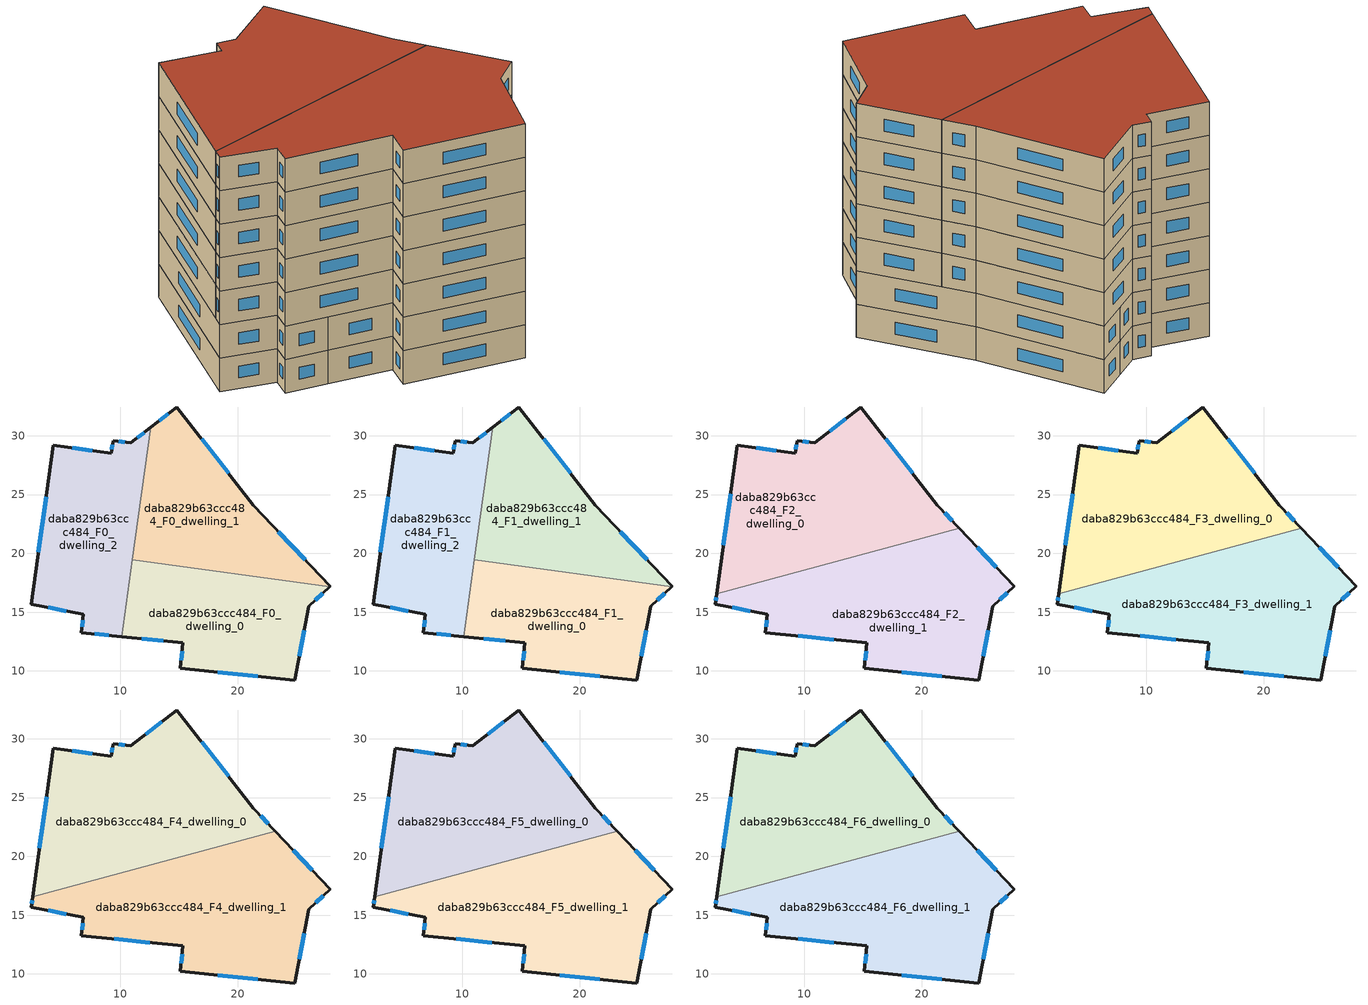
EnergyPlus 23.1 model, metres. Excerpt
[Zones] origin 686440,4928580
daba829b63ccc484_F0_dwelling_0
 floor ground (EU_floor_Construction): 27.81,17.16 26.03,15.48 24.87,9.23 15.12,10.23 15.34,12.38 10.15,12.91 11.06,19.47 z0
 wall outside (EU_wall_Construction): 10.15,12.91 15.34,12.38 15.12,10.23 24.87,9.23 26.03,15.48 27.81,17.16 z0:3
 wall to daba829b63ccc484_F0_dwelling_1 (EU_wall_Construction): 27.81,17.16 11.06,19.47 z0:3
 wall to daba829b63ccc484_F0_dwelling_2 (EU_wall_Construction): 11.06,19.47 10.15,12.91 z0:3
 window (EU_Window_Construction): 18.29,9.9 21.7,9.56 / 15.27,11.68 15.2,10.93 / 11.84,12.74 13.66,12.55 / 26.61,16.03 27.23,16.61 / 25.25,11.26 25.66,13.45 z0.98:2.02
daba829b63ccc484_F0_dwelling_1
 floor ground (EU_floor_Construction): 21.34,24.09 27.86,17.21 27.81,17.16 11.06,19.47 12.6,30.7 14.84,32.44 z0
 wall outside (EU_wall_Construction): 27.81,17.16 27.86,17.21 21.34,24.09 14.84,32.44 12.6,30.7 z0:3
 wall to daba829b63ccc484_F0_dwelling_2 (EU_wall_Construction): 12.6,30.7 11.06,19.47 z0:3
 window (EU_Window_Construction): 14.11,31.87 13.33,31.26 / 19.23,26.8 16.96,29.72 / 25.74,19.45 23.46,21.85 z0.98:2.02
daba829b63ccc484_F0_dwelling_2
 floor ground (EU_floor_Construction): 12.6,30.7 10.15,12.91 6.72,13.26 6.88,14.81 2.46,15.68 4.31,29.18 9.25,28.5 9.4,29.58 10.9,29.38 z0
 wall outside (EU_wall_Construction): 12.6,30.7 10.9,29.38 9.4,29.58 9.25,28.5 4.31,29.18 2.46,15.68 6.88,14.81 6.72,13.26 10.15,12.91 z0:3
 window (EU_Window_Construction): 12.05,30.27 11.46,29.81 / 7.84,13.15 9.04,13.02 / 6.83,14.31 6.78,13.76 / 3.9,15.4 5.45,15.09 / 3.71,24.79 3.07,20.07 / 7.65,28.72 5.92,28.96 / 9.36,29.23 9.3,28.85 / 10.42,29.44 9.89,29.51 z0.98:2.02
daba829b63ccc484_F1_dwelling_0
 floor to daba829b63ccc484_F0_dwelling_0 (EU_floor_Construction): 27.81,17.16 26.03,15.48 24.87,9.23 15.12,10.23 15.34,12.38 10.15,12.91 11.06,19.47 z3
 wall outside (EU_wall_Construction): 10.15,12.91 15.34,12.38 15.12,10.23 24.87,9.23 26.03,15.48 27.81,17.16 z3:6
 wall to daba829b63ccc484_F1_dwelling_1 (EU_wall_Construction): 27.81,17.16 11.06,19.47 z3:6
 wall to daba829b63ccc484_F1_dwelling_2 (EU_wall_Construction): 11.06,19.47 10.15,12.91 z3:6
 window (EU_Window_Construction): 18.29,9.9 21.7,9.56 / 15.27,11.68 15.2,10.93 / 11.84,12.74 13.66,12.55 / 26.61,16.03 27.23,16.61 / 25.25,11.26 25.66,13.45 z3.98:5.02
daba829b63ccc484_F1_dwelling_1
 floor to daba829b63ccc484_F0_dwelling_1 (EU_floor_Construction): 21.34,24.09 27.86,17.21 27.81,17.16 11.06,19.47 12.6,30.7 14.84,32.44 z3
 wall outside (EU_wall_Construction): 27.81,17.16 27.86,17.21 21.34,24.09 14.84,32.44 12.6,30.7 z3:6
 wall to daba829b63ccc484_F1_dwelling_2 (EU_wall_Construction): 12.6,30.7 11.06,19.47 z3:6
 window (EU_Window_Construction): 14.11,31.87 13.33,31.26 / 19.23,26.8 16.96,29.72 / 25.74,19.45 23.46,21.85 z3.98:5.02
daba829b63ccc484_F1_dwelling_2
 floor to daba829b63ccc484_F0_dwelling_2 (EU_floor_Construction): 12.6,30.7 10.15,12.91 6.72,13.26 6.88,14.81 2.46,15.68 4.31,29.18 9.25,28.5 9.4,29.58 10.9,29.38 z3
 wall outside (EU_wall_Construction): 12.6,30.7 10.9,29.38 9.4,29.58 9.25,28.5 4.31,29.18 2.46,15.68 6.88,14.81 6.72,13.26 10.15,12.91 z3:6
 window (EU_Window_Construction): 12.05,30.27 11.46,29.81 / 7.84,13.15 9.04,13.02 / 6.83,14.31 6.78,13.76 / 3.9,15.4 5.45,15.09 / 3.71,24.79 3.07,20.07 / 7.65,28.72 5.92,28.96 / 9.36,29.23 9.3,28.85 / 10.42,29.44 9.89,29.51 z3.98:5.02
daba829b63ccc484_F2_dwelling_0
 floor to daba829b63ccc484_F1_dwelling_2 (EU_floor_Construction): 12.6,30.7 10.97,18.83 2.59,16.57 4.31,29.18 9.25,28.5 9.4,29.58 10.9,29.38 z6
 floor to daba829b63ccc484_F1_dwelling_1 (EU_floor_Construction): 14.84,32.44 21.34,24.09 23.21,22.12 12.58,19.26 11.06,19.47 12.6,30.7 z6
 floor to daba829b63ccc484_F1_dwelling_0 (EU_floor_Construction): 12.58,19.26 10.97,18.83 11.06,19.47 z6
 wall outside (EU_wall_Construction): 23.21,22.12 21.34,24.09 14.84,32.44 10.9,29.38 9.4,29.58 9.25,28.5 4.31,29.18 2.59,16.57 z6:9
 wall to daba829b63ccc484_F2_dwelling_1 (EU_wall_Construction): 2.59,16.57 23.21,22.12 z6:9
 window (EU_Window_Construction): 19.23,26.8 16.96,29.72 / 22.6,22.76 21.95,23.45 / 3.75,25.08 3.15,20.67 / 7.65,28.72 5.92,28.96 / 9.36,29.23 9.3,28.85 / 10.42,29.44 9.89,29.51 / 13.56,31.44 12.19,30.37 z6.98:8.02
daba829b63ccc484_F2_dwelling_1
 floor to daba829b63ccc484_F1_dwelling_0 (EU_floor_Construction): 27.81,17.16 26.03,15.48 24.87,9.23 15.12,10.23 15.34,12.38 10.15,12.91 10.97,18.83 12.58,19.26 z6
 floor to daba829b63ccc484_F1_dwelling_2 (EU_floor_Construction): 10.97,18.83 10.15,12.91 6.72,13.26 6.88,14.81 2.46,15.68 2.59,16.57 z6
 floor to daba829b63ccc484_F1_dwelling_1 (EU_floor_Construction): 23.21,22.12 27.86,17.21 27.81,17.16 12.58,19.26 z6
 wall outside (EU_wall_Construction): 2.59,16.57 2.46,15.68 6.88,14.81 6.72,13.26 15.34,12.38 15.12,10.23 24.87,9.23 26.03,15.48 27.86,17.21 23.21,22.12 z6:9
 window (EU_Window_Construction): 15.27,11.68 15.2,10.93 / 9.53,12.97 12.54,12.67 / 6.83,14.31 6.78,13.76 / 3.9,15.4 5.45,15.09 / 2.55,16.28 2.5,15.97 / 26.35,18.81 24.72,20.52 / 26.63,16.04 27.27,16.65 / 25.25,11.26 25.66,13.45 / 18.29,9.9 21.7,9.56 z6.98:8.02
daba829b63ccc484_F3_dwelling_0
 floor to daba829b63ccc484_F2_dwelling_0 (EU_floor_Construction): 14.84,32.44 21.34,24.09 23.21,22.12 2.59,16.57 4.31,29.18 9.25,28.5 9.4,29.58 10.9,29.38 z9
 wall outside (EU_wall_Construction): 23.21,22.12 21.34,24.09 14.84,32.44 10.9,29.38 9.4,29.58 9.25,28.5 4.31,29.18 2.59,16.57 z9:12
 wall to daba829b63ccc484_F3_dwelling_1 (EU_wall_Construction): 2.59,16.57 23.21,22.12 z9:12
 window (EU_Window_Construction): 19.23,26.8 16.96,29.72 / 22.6,22.76 21.95,23.45 / 3.75,25.08 3.15,20.67 / 7.65,28.72 5.92,28.96 / 9.36,29.23 9.3,28.85 / 10.42,29.44 9.89,29.51 / 13.56,31.44 12.19,30.37 z9.98:11.02
daba829b63ccc484_F3_dwelling_1
 floor to daba829b63ccc484_F2_dwelling_1 (EU_floor_Construction): 23.21,22.12 27.86,17.21 26.03,15.48 24.87,9.23 15.12,10.23 15.34,12.38 6.72,13.26 6.88,14.81 2.46,15.68 2.59,16.57 z9
 wall outside (EU_wall_Construction): 2.59,16.57 2.46,15.68 6.88,14.81 6.72,13.26 15.34,12.38 15.12,10.23 24.87,9.23 26.03,15.48 27.86,17.21 23.21,22.12 z9:12
 window (EU_Window_Construction): 15.27,11.68 15.2,10.93 / 9.53,12.97 12.54,12.67 / 6.83,14.31 6.78,13.76 / 3.9,15.4 5.45,15.09 / 2.55,16.28 2.5,15.97 / 26.35,18.81 24.72,20.52 / 26.63,16.04 27.27,16.65 / 25.25,11.26 25.66,13.45 / 18.29,9.9 21.7,9.56 z9.98:11.02
daba829b63ccc484_F4_dwelling_0
 floor to daba829b63ccc484_F3_dwelling_0 (EU_floor_Construction): 14.84,32.44 21.34,24.09 23.21,22.12 2.59,16.57 4.31,29.18 9.25,28.5 9.4,29.58 10.9,29.38 z12
 wall outside (EU_wall_Construction): 23.21,22.12 21.34,24.09 14.84,32.44 10.9,29.38 9.4,29.58 9.25,28.5 4.31,29.18 2.59,16.57 z12:15
 wall to daba829b63ccc484_F4_dwelling_1 (EU_wall_Construction): 2.59,16.57 23.21,22.12 z12:15
 window (EU_Window_Construction): 19.23,26.8 16.96,29.72 / 22.6,22.76 21.95,23.45 / 3.75,25.08 3.15,20.67 / 7.65,28.72 5.92,28.96 / 9.36,29.23 9.3,28.85 / 10.42,29.44 9.89,29.51 / 13.56,31.44 12.19,30.37 z12.98:14.02
daba829b63ccc484_F4_dwelling_1
 floor to daba829b63ccc484_F3_dwelling_1 (EU_floor_Construction): 23.21,22.12 27.86,17.21 26.03,15.48 24.87,9.23 15.12,10.23 15.34,12.38 6.72,13.26 6.88,14.81 2.46,15.68 2.59,16.57 z12
 wall outside (EU_wall_Construction): 2.59,16.57 2.46,15.68 6.88,14.81 6.72,13.26 15.34,12.38 15.12,10.23 24.87,9.23 26.03,15.48 27.86,17.21 23.21,22.12 z12:15
 window (EU_Window_Construction): 15.27,11.68 15.2,10.93 / 9.53,12.97 12.54,12.67 / 6.83,14.31 6.78,13.76 / 3.9,15.4 5.45,15.09 / 2.55,16.28 2.5,15.97 / 26.35,18.81 24.72,20.52 / 26.63,16.04 27.27,16.65 / 25.25,11.26 25.66,13.45 / 18.29,9.9 21.7,9.56 z12.98:14.02
daba829b63ccc484_F5_dwelling_0
 floor to daba829b63ccc484_F4_dwelling_0 (EU_floor_Construction): 14.84,32.44 21.34,24.09 23.21,22.12 2.59,16.57 4.31,29.18 9.25,28.5 9.4,29.58 10.9,29.38 z15
 wall outside (EU_wall_Construction): 23.21,22.12 21.34,24.09 14.84,32.44 10.9,29.38 9.4,29.58 9.25,28.5 4.31,29.18 2.59,16.57 z15:18
 wall to daba829b63ccc484_F5_dwelling_1 (EU_wall_Construction): 2.59,16.57 23.21,22.12 z15:18
 window (EU_Window_Construction): 19.23,26.8 16.96,29.72 / 22.6,22.76 21.95,23.45 / 3.75,25.08 3.15,20.67 / 7.65,28.72 5.92,28.96 / 9.36,29.23 9.3,28.85 / 10.42,29.44 9.89,29.51 / 13.56,31.44 12.19,30.37 z15.98:17.02
daba829b63ccc484_F5_dwelling_1
 floor to daba829b63ccc484_F4_dwelling_1 (EU_floor_Construction): 23.21,22.12 27.86,17.21 26.03,15.48 24.87,9.23 15.12,10.23 15.34,12.38 6.72,13.26 6.88,14.81 2.46,15.68 2.59,16.57 z15
 wall outside (EU_wall_Construction): 2.59,16.57 2.46,15.68 6.88,14.81 6.72,13.26 15.34,12.38 15.12,10.23 24.87,9.23 26.03,15.48 27.86,17.21 23.21,22.12 z15:18
 window (EU_Window_Construction): 15.27,11.68 15.2,10.93 / 9.53,12.97 12.54,12.67 / 6.83,14.31 6.78,13.76 / 3.9,15.4 5.45,15.09 / 2.55,16.28 2.5,15.97 / 26.35,18.81 24.72,20.52 / 26.63,16.04 27.27,16.65 / 25.25,11.26 25.66,13.45 / 18.29,9.9 21.7,9.56 z15.98:17.02
daba829b63ccc484_F6_dwelling_0
 floor to daba829b63ccc484_F5_dwelling_0 (EU_floor_Construction): 14.84,32.44 21.34,24.09 23.21,22.12 2.59,16.57 4.31,29.18 9.25,28.5 9.4,29.58 10.9,29.38 z18
 wall outside (EU_wall_Construction): 23.21,22.12 21.34,24.09 14.84,32.44 10.9,29.38 9.4,29.58 9.25,28.5 4.31,29.18 2.59,16.57 z18:21
 wall to daba829b63ccc484_F6_dwelling_1 (EU_wall_Construction): 2.59,16.57 23.21,22.12 z18:21
 window (EU_Window_Construction): 19.23,26.8 16.96,29.72 / 22.6,22.76 21.95,23.45 / 3.75,25.08 3.15,20.67 / 7.65,28.72 5.92,28.96 / 9.36,29.23 9.3,28.85 / 10.42,29.44 9.89,29.51 / 13.56,31.44 12.19,30.37 z18.98:20.02
 roof outside (EU_roof_Construction): 23.21,22.12 21.34,24.09 14.84,32.44 10.9,29.38 9.4,29.58 9.25,28.5 4.31,29.18 2.59,16.57 z21
daba829b63ccc484_F6_dwelling_1
 floor to daba829b63ccc484_F5_dwelling_1 (EU_floor_Construction): 23.21,22.12 27.86,17.21 26.03,15.48 24.87,9.23 15.12,10.23 15.34,12.38 6.72,13.26 6.88,14.81 2.46,15.68 2.59,16.57 z18
 wall outside (EU_wall_Construction): 2.59,16.57 2.46,15.68 6.88,14.81 6.72,13.26 15.34,12.38 15.12,10.23 24.87,9.23 26.03,15.48 27.86,17.21 23.21,22.12 z18:21
 window (EU_Window_Construction): 15.27,11.68 15.2,10.93 / 9.53,12.97 12.54,12.67 / 6.83,14.31 6.78,13.76 / 3.9,15.4 5.45,15.09 / 2.55,16.28 2.5,15.97 / 26.35,18.81 24.72,20.52 / 26.63,16.04 27.27,16.65 / 25.25,11.26 25.66,13.45 / 18.29,9.9 21.7,9.56 z18.98:20.02
 roof outside (EU_roof_Construction): 24.87,9.23 26.03,15.48 27.86,17.21 23.21,22.12 2.59,16.57 2.46,15.68 6.88,14.81 6.72,13.26 15.34,12.38 15.12,10.23 z21
[Building]
EU S2 Campaign: North Axis=0; Terrain=City; Solar Distribution=FullExterior
[Site:Location]
Bologna: Latitude=44.5; Longitude=11.25; Time Zone=1; Elevation=37
[SizingPeriod:WeatherFileDays]
AnnualSizingPeriod: Begin Month=1; Begin Day of Month=1; End Month=12; End Day of Month=31; Day of Week for Start Day=Monday; Use Weather File Daylight Saving Period=No; Use Weather File Rain and Snow Indicators=No
[MATERIAL]
EU_InternalMass_Material: Roughness=MediumRough; Thickness=0.1; Conductivity=1; Density=1800; Specific Heat=900; Thermal Absorptance=0.9; Solar Absorptance=0.7; Visible Absorptance=0.7
[MATERIAL:NOMASS] Roughness=MediumRough; Thermal Absorptance=0.9; Solar Absorptance=0.7; Visible Absorptance=0.7
Name | Thermal Resistance
EU_wall_NoMass | 0.905828
EU_roof_NoMass | 0.37593
EU_floor_NoMass | 0.67114
[WINDOWMATERIAL:SIMPLEGLAZINGSYSTEM]
EU_Window_SimpleGlazing: UFactor=4.52486; Solar Heat Gain Coefficient=0.85; Visible Transmittance=0.85
[CONSTRUCTION]
EU_wall_Construction: EU_wall_NoMass
EU_roof_Construction: EU_roof_NoMass
EU_floor_Construction: EU_floor_NoMass
EU_InternalMass_Construction: EU_InternalMass_Material
EU_Window_Construction: EU_Window_SimpleGlazing
[ZONE] Type=1; Multiplier=1; Ceiling Height=autocalculate; Floor Area=autocalculate; Part of Total Floor Area=Yes
Name | Volume
daba829b63ccc484_F0_dwelling_0; daba829b63ccc484_F1_dwelling_0 | 360.387
daba829b63ccc484_F2_dwelling_0; daba829b63ccc484_F3_dwelling_0; daba829b63ccc484_F4_dwelling_0; daba829b63ccc484_F5_dwelling_0; daba829b63ccc484_F6_dwelling_0 | 540.597
daba829b63ccc484_F0_dwelling_1; daba829b63ccc484_F1_dwelling_1 | 360.368
daba829b63ccc484_F2_dwelling_1; daba829b63ccc484_F3_dwelling_1; daba829b63ccc484_F4_dwelling_1; daba829b63ccc484_F5_dwelling_1; daba829b63ccc484_F6_dwelling_1 | 540.574
daba829b63ccc484_F0_dwelling_2; daba829b63ccc484_F1_dwelling_2 | 360.402
[INTERNALMASS] Construction=EU_InternalMass_Construction
Name | Zone or ZoneList | Surface Area
daba829b63ccc484_F0_dwelling_0_EU_InternalMass | daba829b63ccc484_F0_dwelling_0 | 120.13
daba829b63ccc484_F0_dwelling_1_EU_InternalMass | daba829b63ccc484_F0_dwelling_1 | 120.124
daba829b63ccc484_F0_dwelling_2_EU_InternalMass | daba829b63ccc484_F0_dwelling_2 | 120.134
daba829b63ccc484_F1_dwelling_0_EU_InternalMass | daba829b63ccc484_F1_dwelling_0 | 120.13
daba829b63ccc484_F1_dwelling_1_EU_InternalMass | daba829b63ccc484_F1_dwelling_1 | 120.124
daba829b63ccc484_F1_dwelling_2_EU_InternalMass | daba829b63ccc484_F1_dwelling_2 | 120.134
daba829b63ccc484_F2_dwelling_0_EU_InternalMass | daba829b63ccc484_F2_dwelling_0 | 180.199
daba829b63ccc484_F2_dwelling_1_EU_InternalMass | daba829b63ccc484_F2_dwelling_1 | 180.192
daba829b63ccc484_F3_dwelling_0_EU_InternalMass | daba829b63ccc484_F3_dwelling_0 | 180.199
daba829b63ccc484_F3_dwelling_1_EU_InternalMass | daba829b63ccc484_F3_dwelling_1 | 180.192
daba829b63ccc484_F4_dwelling_0_EU_InternalMass | daba829b63ccc484_F4_dwelling_0 | 180.199
daba829b63ccc484_F4_dwelling_1_EU_InternalMass | daba829b63ccc484_F4_dwelling_1 | 180.192
daba829b63ccc484_F5_dwelling_0_EU_InternalMass | daba829b63ccc484_F5_dwelling_0 | 180.199
daba829b63ccc484_F5_dwelling_1_EU_InternalMass | daba829b63ccc484_F5_dwelling_1 | 180.192
daba829b63ccc484_F6_dwelling_0_EU_InternalMass | daba829b63ccc484_F6_dwelling_0 | 180.199
daba829b63ccc484_F6_dwelling_1_EU_InternalMass | daba829b63ccc484_F6_dwelling_1 | 180.192
[OTHEREQUIPMENT] Fuel Type=Electricity; Design Level Calculation Method=Watts/Area; Power per Zone Floor Area=1; Fraction Latent=0; Fraction Radiant=0; Fraction Lost=0; Carbon Dioxide Generation Rate=0; EndUse Subcategory=EU_Step8_InternalGains
Name | Zone or ZoneList or Space or SpaceList | Schedule
EU_Step8_InternalGain_daba829b63ccc484_F0_dwelling_0_f000 | daba829b63ccc484_F0_dwelling_0 | EU_Step8_GainSchedule_daba829b63ccc484_F0_dwelling_0_f000
EU_Step8_InternalGain_daba829b63ccc484_F0_dwelling_1_f000 | daba829b63ccc484_F0_dwelling_1 | EU_Step8_GainSchedule_daba829b63ccc484_F0_dwelling_1_f000
EU_Step8_InternalGain_daba829b63ccc484_F0_dwelling_2_f000 | daba829b63ccc484_F0_dwelling_2 | EU_Step8_GainSchedule_daba829b63ccc484_F0_dwelling_2_f000
EU_Step8_InternalGain_daba829b63ccc484_F1_dwelling_0_f000 | daba829b63ccc484_F1_dwelling_0 | EU_Step8_GainSchedule_daba829b63ccc484_F1_dwelling_0_f000
EU_Step8_InternalGain_daba829b63ccc484_F1_dwelling_1_f000 | daba829b63ccc484_F1_dwelling_1 | EU_Step8_GainSchedule_daba829b63ccc484_F1_dwelling_1_f000
EU_Step8_InternalGain_daba829b63ccc484_F1_dwelling_2_f000 | daba829b63ccc484_F1_dwelling_2 | EU_Step8_GainSchedule_daba829b63ccc484_F1_dwelling_2_f000
EU_Step8_InternalGain_daba829b63ccc484_F2_dwelling_0_f000 | daba829b63ccc484_F2_dwelling_0 | EU_Step8_GainSchedule_daba829b63ccc484_F2_dwelling_0_f000
EU_Step8_InternalGain_daba829b63ccc484_F2_dwelling_1_f000 | daba829b63ccc484_F2_dwelling_1 | EU_Step8_GainSchedule_daba829b63ccc484_F2_dwelling_1_f000
EU_Step8_InternalGain_daba829b63ccc484_F3_dwelling_0_f000 | daba829b63ccc484_F3_dwelling_0 | EU_Step8_GainSchedule_daba829b63ccc484_F3_dwelling_0_f000
EU_Step8_InternalGain_daba829b63ccc484_F3_dwelling_1_f000 | daba829b63ccc484_F3_dwelling_1 | EU_Step8_GainSchedule_daba829b63ccc484_F3_dwelling_1_f000
EU_Step8_InternalGain_daba829b63ccc484_F4_dwelling_0_f000 | daba829b63ccc484_F4_dwelling_0 | EU_Step8_GainSchedule_daba829b63ccc484_F4_dwelling_0_f000
EU_Step8_InternalGain_daba829b63ccc484_F4_dwelling_1_f000 | daba829b63ccc484_F4_dwelling_1 | EU_Step8_GainSchedule_daba829b63ccc484_F4_dwelling_1_f000
EU_Step8_InternalGain_daba829b63ccc484_F5_dwelling_0_f000 | daba829b63ccc484_F5_dwelling_0 | EU_Step8_GainSchedule_daba829b63ccc484_F5_dwelling_0_f000
EU_Step8_InternalGain_daba829b63ccc484_F5_dwelling_1_f000 | daba829b63ccc484_F5_dwelling_1 | EU_Step8_GainSchedule_daba829b63ccc484_F5_dwelling_1_f000
EU_Step8_InternalGain_daba829b63ccc484_F6_dwelling_0_f000 | daba829b63ccc484_F6_dwelling_0 | EU_Step8_GainSchedule_daba829b63ccc484_F6_dwelling_0_f000
EU_Step8_InternalGain_daba829b63ccc484_F6_dwelling_1_f000 | daba829b63ccc484_F6_dwelling_1 | EU_Step8_GainSchedule_daba829b63ccc484_F6_dwelling_1_f000
[ZONEVENTILATION:DESIGNFLOWRATE] Schedule=EU_AlwaysOn; Design Flow Rate Calculation Method=AirChanges/Hour; Air Changes per Hour=0.73129; Ventilation Type=Natural; Fan Pressure Rise=0; Fan Total Efficiency=1; Constant Term Coefficient=1; Temperature Term Coefficient=0; Velocity Term Coefficient=0; Velocity Squared Term Coefficient=0; Minimum Indoor Temperature=-100; Maximum Indoor Temperature=100; Delta Temperature=-100; Minimum Outdoor Temperature=-100; Maximum Outdoor Temperature=100; Maximum Wind Speed=40
Name | Zone or ZoneList or Space or SpaceList
EU_ConstantAir_daba829b63ccc484_F0_dwelling_0 | daba829b63ccc484_F0_dwelling_0
EU_ConstantAir_daba829b63ccc484_F0_dwelling_1 | daba829b63ccc484_F0_dwelling_1
EU_ConstantAir_daba829b63ccc484_F0_dwelling_2 | daba829b63ccc484_F0_dwelling_2
EU_ConstantAir_daba829b63ccc484_F1_dwelling_0 | daba829b63ccc484_F1_dwelling_0
EU_ConstantAir_daba829b63ccc484_F1_dwelling_1 | daba829b63ccc484_F1_dwelling_1
EU_ConstantAir_daba829b63ccc484_F1_dwelling_2 | daba829b63ccc484_F1_dwelling_2
EU_ConstantAir_daba829b63ccc484_F2_dwelling_0 | daba829b63ccc484_F2_dwelling_0
EU_ConstantAir_daba829b63ccc484_F2_dwelling_1 | daba829b63ccc484_F2_dwelling_1
EU_ConstantAir_daba829b63ccc484_F3_dwelling_0 | daba829b63ccc484_F3_dwelling_0
EU_ConstantAir_daba829b63ccc484_F3_dwelling_1 | daba829b63ccc484_F3_dwelling_1
EU_ConstantAir_daba829b63ccc484_F4_dwelling_0 | daba829b63ccc484_F4_dwelling_0
EU_ConstantAir_daba829b63ccc484_F4_dwelling_1 | daba829b63ccc484_F4_dwelling_1
EU_ConstantAir_daba829b63ccc484_F5_dwelling_0 | daba829b63ccc484_F5_dwelling_0
EU_ConstantAir_daba829b63ccc484_F5_dwelling_1 | daba829b63ccc484_F5_dwelling_1
EU_ConstantAir_daba829b63ccc484_F6_dwelling_0 | daba829b63ccc484_F6_dwelling_0
EU_ConstantAir_daba829b63ccc484_F6_dwelling_1 | daba829b63ccc484_F6_dwelling_1
[HVACTEMPLATE:THERMOSTAT] Constant Heating Setpoint=20; Constant Cooling Setpoint=50
EU_HeatOnly_daba829b63ccc484_F0_dwelling_0; EU_HeatOnly_daba829b63ccc484_F0_dwelling_1; EU_HeatOnly_daba829b63ccc484_F0_dwelling_2; EU_HeatOnly_daba829b63ccc484_F1_dwelling_0; EU_HeatOnly_daba829b63ccc484_F1_dwelling_1; EU_HeatOnly_daba829b63ccc484_F1_dwelling_2; EU_HeatOnly_daba829b63ccc484_F2_dwelling_0; EU_HeatOnly_daba829b63ccc484_F2_dwelling_1; EU_HeatOnly_daba829b63ccc484_F3_dwelling_0; EU_HeatOnly_daba829b63ccc484_F3_dwelling_1; EU_HeatOnly_daba829b63ccc484_F4_dwelling_0; EU_HeatOnly_daba829b63ccc484_F4_dwelling_1; EU_HeatOnly_daba829b63ccc484_F5_dwelling_0; EU_HeatOnly_daba829b63ccc484_F5_dwelling_1; EU_HeatOnly_daba829b63ccc484_F6_dwelling_0; EU_HeatOnly_daba829b63ccc484_F6_dwelling_1
[HVACTEMPLATE:ZONE:IDEALLOADSAIRSYSTEM] System Availability Schedule=EU_AlwaysOn; Maximum Heating Supply Air Temperature=50; Minimum Cooling Supply Air Temperature=13; Maximum Heating Supply Air Humidity Ratio=0.0156; Minimum Cooling Supply Air Humidity Ratio=0.0077; Heating Limit=NoLimit; Cooling Limit=NoLimit; Heating Availability Schedule=EU_AlwaysOn; Cooling Availability Schedule=EU_CoolingOff; Dehumidification Control Type=ConstantSensibleHeatRatio; Cooling Sensible Heat Ratio=0.7; Dehumidification Setpoint=60; Humidification Control Type=None; Humidification Setpoint=30; Outdoor Air Method=None; Outdoor Air Flow Rate per Person=0.00944; Outdoor Air Flow Rate per Zone Floor Area=0; Outdoor Air Flow Rate per Zone=0; Demand Controlled Ventilation Type=None; Outdoor Air Economizer Type=NoEconomizer; Heat Recovery Type=None; Sensible Heat Recovery Effectiveness=0.7; Latent Heat Recovery Effectiveness=0.65
Name | Template Thermostat
daba829b63ccc484_F0_dwelling_0 | EU_HeatOnly_daba829b63ccc484_F0_dwelling_0
daba829b63ccc484_F0_dwelling_1 | EU_HeatOnly_daba829b63ccc484_F0_dwelling_1
daba829b63ccc484_F0_dwelling_2 | EU_HeatOnly_daba829b63ccc484_F0_dwelling_2
daba829b63ccc484_F1_dwelling_0 | EU_HeatOnly_daba829b63ccc484_F1_dwelling_0
daba829b63ccc484_F1_dwelling_1 | EU_HeatOnly_daba829b63ccc484_F1_dwelling_1
daba829b63ccc484_F1_dwelling_2 | EU_HeatOnly_daba829b63ccc484_F1_dwelling_2
daba829b63ccc484_F2_dwelling_0 | EU_HeatOnly_daba829b63ccc484_F2_dwelling_0
daba829b63ccc484_F2_dwelling_1 | EU_HeatOnly_daba829b63ccc484_F2_dwelling_1
daba829b63ccc484_F3_dwelling_0 | EU_HeatOnly_daba829b63ccc484_F3_dwelling_0
daba829b63ccc484_F3_dwelling_1 | EU_HeatOnly_daba829b63ccc484_F3_dwelling_1
daba829b63ccc484_F4_dwelling_0 | EU_HeatOnly_daba829b63ccc484_F4_dwelling_0
daba829b63ccc484_F4_dwelling_1 | EU_HeatOnly_daba829b63ccc484_F4_dwelling_1
daba829b63ccc484_F5_dwelling_0 | EU_HeatOnly_daba829b63ccc484_F5_dwelling_0
daba829b63ccc484_F5_dwelling_1 | EU_HeatOnly_daba829b63ccc484_F5_dwelling_1
daba829b63ccc484_F6_dwelling_0 | EU_HeatOnly_daba829b63ccc484_F6_dwelling_0
daba829b63ccc484_F6_dwelling_1 | EU_HeatOnly_daba829b63ccc484_F6_dwelling_1
[SIZING:ZONE] Zone Cooling Design Supply Air Temperature Input Method=SupplyAirTemperature; Zone Cooling Design Supply Air Temperature=13; Zone Heating Design Supply Air Temperature Input Method=SupplyAirTemperature; Zone Heating Design Supply Air Temperature=50; Zone Cooling Design Supply Air Humidity Ratio=0.008; Zone Heating Design Supply Air Humidity Ratio=0.008; Cooling Design Air Flow Method=DesignDay; Cooling Design Air Flow Rate=0; Cooling Minimum Air Flow per Zone Floor Area=0.000762; Cooling Minimum Air Flow=0; Cooling Minimum Air Flow Fraction=0.2; Heating Design Air Flow Method=DesignDay; Heating Design Air Flow Rate=0; Heating Maximum Air Flow per Zone Floor Area=0.002032; Heating Maximum Air Flow=0.141576; Heating Maximum Air Flow Fraction=0.3; Account for Dedicated Outdoor Air System=No; Dedicated Outdoor Air System Control Strategy=NeutralSupplyAir; Dedicated Outdoor Air Low Setpoint Temperature for Design=autosize; Dedicated Outdoor Air High Setpoint Temperature for Design=autosize; Zone Load Sizing Method=Sensible Load Only No Latent Load; Zone Latent Cooling Design Supply Air Humidity Ratio Input Method=HumidityRatioDifference; Zone Cooling Design Supply Air Humidity Ratio Difference=0.005; Zone Latent Heating Design Supply Air Humidity Ratio Input Method=HumidityRatioDifference; Zone Humidification Design Supply Air Humidity Ratio Difference=0.005
daba829b63ccc484_F0_dwelling_0; daba829b63ccc484_F0_dwelling_1; daba829b63ccc484_F0_dwelling_2; daba829b63ccc484_F1_dwelling_0; daba829b63ccc484_F1_dwelling_1; daba829b63ccc484_F1_dwelling_2; daba829b63ccc484_F2_dwelling_0; daba829b63ccc484_F2_dwelling_1; daba829b63ccc484_F3_dwelling_0; daba829b63ccc484_F3_dwelling_1; daba829b63ccc484_F4_dwelling_0; daba829b63ccc484_F4_dwelling_1; daba829b63ccc484_F5_dwelling_0; daba829b63ccc484_F5_dwelling_1; daba829b63ccc484_F6_dwelling_0; daba829b63ccc484_F6_dwelling_1
[SCHEDULE:CONSTANT]
Name | Hourly Value
EU_AlwaysOn | 1
EU_CoolingOff | 0
[SCHEDULE:FILE] Column Number=1; Rows to Skip at Top=0; Number of Hours of Data=8760; Column Separator=Comma; Interpolate to Timestep=No; Minutes per Item=60; Adjust Schedule for Daylight Savings=Yes
Name | File
EU_Step8_GainSchedule_daba829b63ccc484_F0_dwelling_0_f000 | ../../schedules/daba829b63ccc484/daba829b63ccc484_F0_dwelling_0_f000_gain.csv
EU_Step8_GainSchedule_daba829b63ccc484_F0_dwelling_1_f000 | ../../schedules/daba829b63ccc484/daba829b63ccc484_F0_dwelling_1_f000_gain.csv
EU_Step8_GainSchedule_daba829b63ccc484_F0_dwelling_2_f000 | ../../schedules/daba829b63ccc484/daba829b63ccc484_F0_dwelling_2_f000_gain.csv
EU_Step8_GainSchedule_daba829b63ccc484_F1_dwelling_0_f000 | ../../schedules/daba829b63ccc484/daba829b63ccc484_F1_dwelling_0_f000_gain.csv
EU_Step8_GainSchedule_daba829b63ccc484_F1_dwelling_1_f000 | ../../schedules/daba829b63ccc484/daba829b63ccc484_F1_dwelling_1_f000_gain.csv
EU_Step8_GainSchedule_daba829b63ccc484_F1_dwelling_2_f000 | ../../schedules/daba829b63ccc484/daba829b63ccc484_F1_dwelling_2_f000_gain.csv
EU_Step8_GainSchedule_daba829b63ccc484_F2_dwelling_0_f000 | ../../schedules/daba829b63ccc484/daba829b63ccc484_F2_dwelling_0_f000_gain.csv
EU_Step8_GainSchedule_daba829b63ccc484_F2_dwelling_1_f000 | ../../schedules/daba829b63ccc484/daba829b63ccc484_F2_dwelling_1_f000_gain.csv
EU_Step8_GainSchedule_daba829b63ccc484_F3_dwelling_0_f000 | ../../schedules/daba829b63ccc484/daba829b63ccc484_F3_dwelling_0_f000_gain.csv
EU_Step8_GainSchedule_daba829b63ccc484_F3_dwelling_1_f000 | ../../schedules/daba829b63ccc484/daba829b63ccc484_F3_dwelling_1_f000_gain.csv
EU_Step8_GainSchedule_daba829b63ccc484_F4_dwelling_0_f000 | ../../schedules/daba829b63ccc484/daba829b63ccc484_F4_dwelling_0_f000_gain.csv
EU_Step8_GainSchedule_daba829b63ccc484_F4_dwelling_1_f000 | ../../schedules/daba829b63ccc484/daba829b63ccc484_F4_dwelling_1_f000_gain.csv
EU_Step8_GainSchedule_daba829b63ccc484_F5_dwelling_0_f000 | ../../schedules/daba829b63ccc484/daba829b63ccc484_F5_dwelling_0_f000_gain.csv
EU_Step8_GainSchedule_daba829b63ccc484_F5_dwelling_1_f000 | ../../schedules/daba829b63ccc484/daba829b63ccc484_F5_dwelling_1_f000_gain.csv
EU_Step8_GainSchedule_daba829b63ccc484_F6_dwelling_0_f000 | ../../schedules/daba829b63ccc484/daba829b63ccc484_F6_dwelling_0_f000_gain.csv
EU_Step8_GainSchedule_daba829b63ccc484_F6_dwelling_1_f000 | ../../schedules/daba829b63ccc484/daba829b63ccc484_F6_dwelling_1_f000_gain.csv
